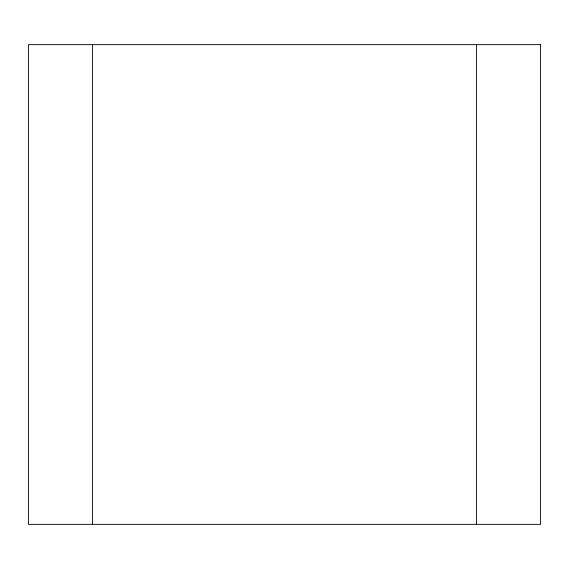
<?xml version="1.0" encoding="UTF-8"?>
<svg xmlns="http://www.w3.org/2000/svg" width="569" height="569" viewBox="0 0 569 569"><rect width="100%" height="100%" fill="white"/><g stroke="black" fill="none" stroke-linecap="round" stroke-linejoin="round"><path stroke-width="0.85" d="M476.53 44.652L476.53 524.348M92.455 44.652L92.455 524.348M540.55 44.652L28.45 44.652L28.45 524.348L540.55 524.348L540.55 44.652"/></g></svg>
